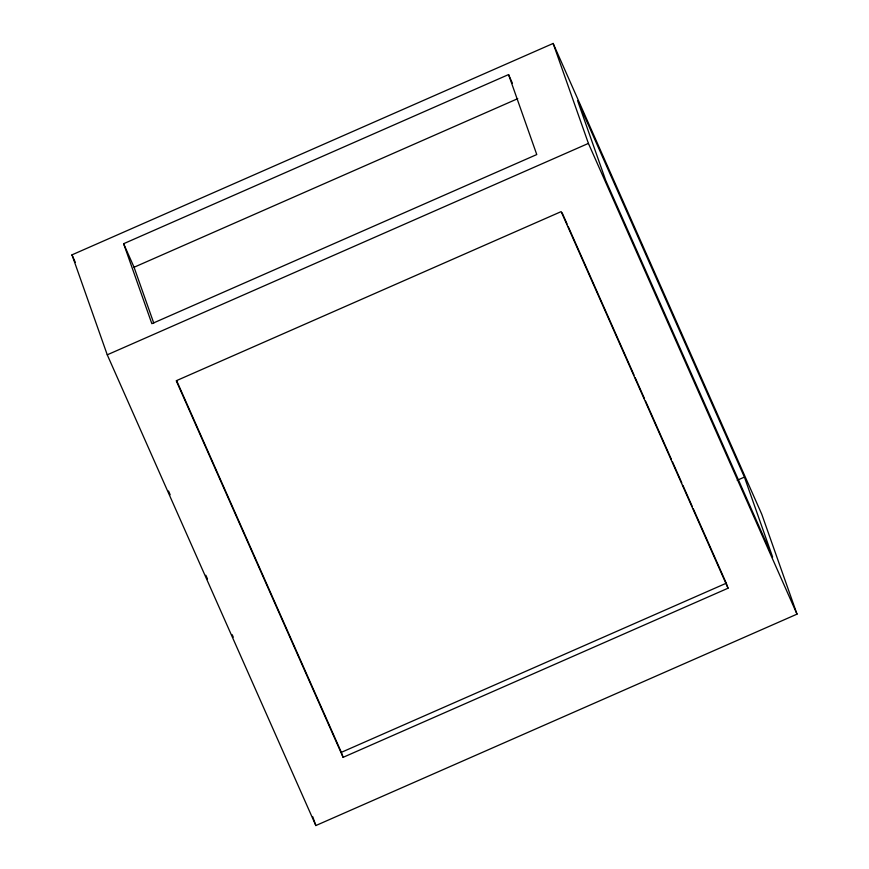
<?xml version="1.0" encoding="UTF-8"?>
<svg xmlns="http://www.w3.org/2000/svg" width="869" height="869" viewBox="0 0 869 869"><rect width="100%" height="100%" fill="white"/><g stroke="black" fill="none" stroke-linecap="round" stroke-linejoin="round"><path stroke-width="1.3" d="M71.986 254.856L553.151 43.45L761.744 514.187L797.014 614.144L315.849 825.55L107.256 354.813L71.986 254.856L75.277 262.286M508.561 74.582L536.77 154.552L151.847 323.681L123.626 243.711L508.561 74.582L512.406 83.261M153.759 323.094L134.054 267.25L517.75 98.664M107.256 354.813L588.411 143.407L553.151 43.45M737.194 480.275L744.418 477.103L577.537 100.522L605.747 180.491L772.628 557.072L744.418 477.103M726.278 583.218L728.037 588.215L343.114 757.333L341.343 752.337L726.278 583.218L693.343 508.886M588.411 143.407L797.014 614.144M562.134 212.818L567.077 223.974M568.174 226.451L634.055 375.104M635.152 377.581L644.483 398.632M645.58 401.109L671.379 459.332M672.476 461.808L681.807 482.871M682.904 485.347L692.235 506.41M728.037 588.215L561.157 211.623L176.233 380.752L343.114 757.333M123.626 243.711L134.054 267.25M176.657 380.709L341.343 752.337M168.499 490.996L170.15 494.711M205.834 575.235L207.474 578.95M232.175 634.696L233.272 637.173M312.731 816.697L315.849 825.55"/></g></svg>
